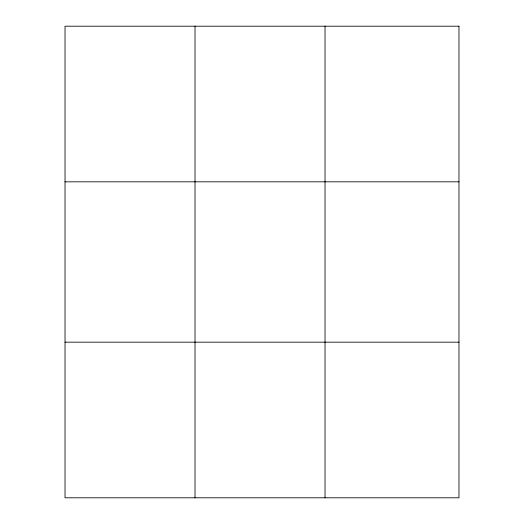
<?xml version="1.0" encoding="UTF-8"?>
<svg xmlns="http://www.w3.org/2000/svg" width="524" height="524" viewBox="0 0 524 524"><rect width="100%" height="100%" fill="white"/><g stroke="black" fill="none" stroke-linecap="round" stroke-linejoin="round"><path stroke-width="0.79" d="M195.026 497.8L195.026 26.2M65.028 181.828L458.972 181.828M65.028 342.172L458.972 342.172M325.031 26.2L325.031 497.8M458.972 26.2L458.972 497.8L65.028 497.8L65.028 26.2L458.972 26.2"/></g></svg>
